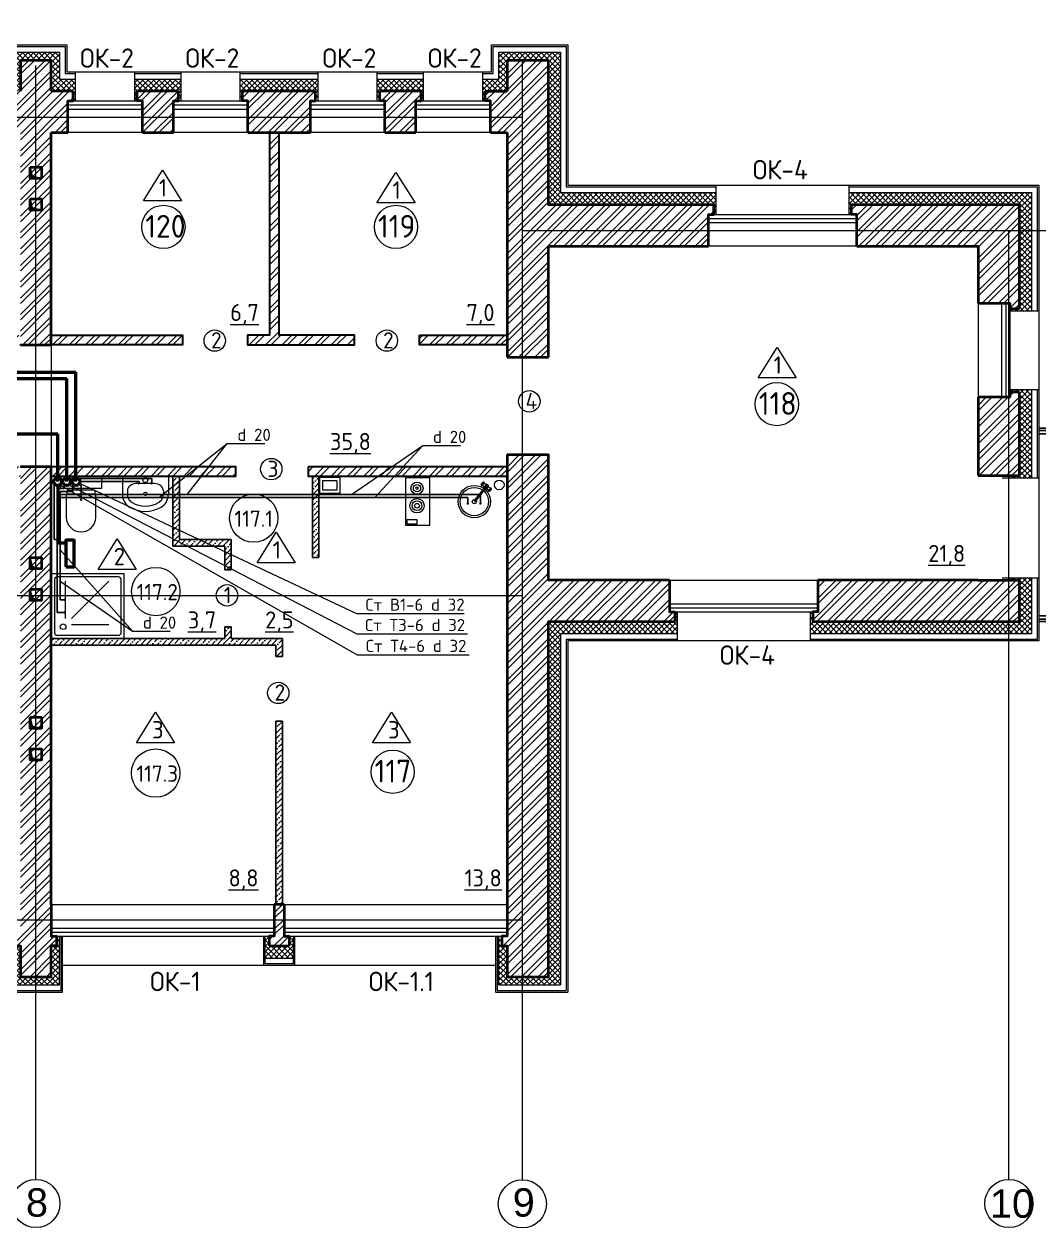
# Model space of a CAD drawing. Header units: millimetres. Extents: x -718 to 68664, y 3859 to 52864.
# Drawn here: x 49197 to 61713, y 27602 to 42447 of the extents above; entities that cross this region are included whole.
import ezdxf

# ---------------------------------------------------------------- set-up
doc = ezdxf.new("R2010")
doc.units = ezdxf.units.MM
for name, pattern in [('ACAD_ISO02W100', [15, 12, -3]), ('ACAD_ISO04W100', [30, 24, -3, 0, -3]), ('DASHED', [19.05, 12.7, -6.35])]:
    doc.linetypes.add(name, pattern=pattern)
doc.layers.add('SANTEH', color=30, linetype='Continuous')
for name, color, linetype, lineweight in [('Text', 7, 'Continuous', 15), ('ВК', 97, 'Continuous', 13), ('ГВС (Т3)', 10, 'Continuous', 50), ('ГВС (Т3)_20', 10, 'Continuous', 25), ('ГВС_циркуляция (Т4)', 6, 'Continuous', 50), ('ГВС_циркуляция (Т4)_20', 6, 'Continuous', 25), ('Ж-б_балка', 144, 'ACAD_ISO02W100', 9), ('Кирпич_перегородки_сущ', 46, 'Continuous', 25), ('Кирпич_стены', 56, 'Continuous', 40), ('Марк_пом', 250, 'Continuous', 15), ('Марка пола', 164, 'Continuous', 20), ('Марка_окна_двери', 166, 'Continuous', 13), ('Оборудование', 19, 'Continuous', 13), ('Оборудование_вент', 164, 'Continuous', 15), ('Окна', 164, 'Continuous', 15), ('Оси', 136, 'ACAD_ISO04W100', 9), ('Перегородки кирпичные новые', 26, 'Continuous', 30), ('Перегородки_новые_CКЦ', 146, 'Continuous', 25), ('Площадь_текст', 198, 'Continuous', 9), ('Терраса', 166, 'Continuous', 25), ('Утеплитель', 36, 'Continuous', 9), ('фасад_навесной', 250, 'Continuous', 15), ('ХВС (В1)', 5, 'Continuous', 50), ('ХВС (В1)_20', 5, 'Continuous', 25), ('Штрих_кирпич_план', 27, 'Continuous', 5), ('Штрих_перегородки_план_СКЦ', 116, 'Continuous', 5), ('Штрих_пл_кирп_пер_сущ', 116, 'Continuous', 5), ('Штрих_утеплитель_план', 27, 'Continuous', 5)]:
    doc.layers.add(name, color=color, linetype=linetype, lineweight=lineweight)
doc.styles.add('GOST Common_1', font='isocpeur.ttf', dxfattribs={"width": 0.95, "height": 45})
doc.styles.add('ISOCPEUR', font='isocpeur.ttf', dxfattribs={"width": 0.65})
doc.styles.get("Standard").update_dxf_attribs({"font": 'arial.ttf'})
pattern_1 = [(45, (-66363.26, 98365.5), (-101.02788, 101.02788), []), (45, (-66295.91, 98365.5), (-101.02788, 101.02788), [])]

# ---------------------------------------------------------------- blocks, each defined once
blk = doc.blocks.new('Dush')
at = {"layer": 'Оборудование'}
for p, q in [((0, -100), (-900, -100)), ((-900, -100), (-900, -900)), ((-70, -140), (-830, -140)), ((0, -900), (0, -100)), ((-860, -170), (-860, -830)), ((-726, -653), (-726, -191)), ((-653, -653), (-191, -191)), ((-40, -830), (-40, -170)), ((-653, -726), (-191, -726)), ((-830, -860), (-70, -860)), ((-900, -900), (0, -900))]:
    blk.add_line(p, q, dxfattribs=at)
blk.add_circle((-754, -754), 35, dxfattribs=at)
for centre, start, end in [((-830, -170), 90, 180), ((-70, -170), 0, 90), ((-830, -830), 180, 270), ((-70, -830), 270, 0)]:
    blk.add_arc(centre, 30, start, end, dxfattribs=at)
blk = doc.blocks.new('Basin 01_72')
for p, q in [((0, 350), (0, 172)), ((460, 350), (0, 350)), ((139, 278), (139, 278)), ((321, 278), (139, 278)), ((460, 350), (460, 172)), ((50, 207), (50, 172)), ((410, 207), (410, 172))]:
    blk.add_line(p, q)
for points in [[(139, 278), (122, 277), (105, 273), (90, 266), (76, 257), (65, 247), (57, 235), (52, 221), (50, 207)], [(410, 207), (408, 221), (403, 235), (395, 247), (384, 257), (370, 266), (355, 273), (338, 277), (321, 278)], [(0, 172), (1, 152), (5, 133), (11, 114), (20, 96), (30, 80), (43, 66), (57, 53), (73, 42)], [(50, 172), (51, 159), (53, 147), (57, 135), (63, 124), (69, 113), (77, 104), (86, 96), (97, 89)], [(363, 89), (374, 96), (383, 104), (391, 113), (397, 124), (403, 135), (407, 147), (409, 159), (410, 172)], [(387, 42), (403, 53), (417, 66), (430, 80), (440, 96), (449, 114), (455, 133), (459, 152), (460, 172)], [(73, 42), (110, 24), (149, 11), (189, 3), (230, 0), (271, 3), (311, 11), (350, 24), (387, 42)], [(97, 89), (128, 73), (161, 62), (195, 55), (230, 53), (265, 55), (299, 62), (332, 73), (363, 89)]]:
    blk.add_lwpolyline(points)
for centre, radius in [((230, 313), 25), ((230, 176), 17.5)]:
    blk.add_circle(centre, radius)

msp = doc.modelspace()

# ---------------------------------------------------------------- hatches: boundary and pattern name
at = {"true_color": 0x000000}
h = msp.add_hatch(color=18, dxfattribs=at)
h.dxf.hatch_style = 1
h.paths.add_polyline_path([(49273, 40684), (49296, 40573), (49413, 40544), (49273, 40544)])
h = msp.add_hatch(color=18, dxfattribs=at)
h.dxf.hatch_style = 1
h.paths.add_polyline_path([(49273, 40294), (49296, 40183), (49413, 40154), (49273, 40154)])
h = msp.add_hatch(color=18, dxfattribs=at)
h.dxf.hatch_style = 1
h.paths.add_polyline_path([(49273, 35870), (49296, 35759), (49413, 35730), (49273, 35730)])
h = msp.add_hatch(color=18, dxfattribs=at)
h.dxf.hatch_style = 1
h.paths.add_polyline_path([(49273, 35480), (49296, 35369), (49413, 35340), (49273, 35340)])
h = msp.add_hatch(color=18, dxfattribs=at)
h.dxf.hatch_style = 1
h.paths.add_polyline_path([(49273, 33900), (49296, 33789), (49413, 33760), (49273, 33760)])
h = msp.add_hatch(color=18, dxfattribs=at)
h.dxf.hatch_style = 1
h.paths.add_polyline_path([(49273, 33510), (49296, 33399), (49413, 33370), (49273, 33370)])
at = {"layer": 'Штрих_кирпич_план'}
h = msp.add_hatch(dxfattribs=at)
h.set_pattern_fill('ANSI32', color=256, scale=15)
h.set_pattern_definition([(45, (31448.45, 40962.52), (-101.0279, 101.0279), []), (45, (31515.8, 40962.52), (-101.0279, 101.0279), [])])
h.paths.add_polyline_path([(31533, 41110), (31343, 41110), (31343, 40740), (31533, 40740)], flags=17)
h.paths.add_polyline_path([(31343, 41110), (31153, 41110), (31153, 40740), (31343, 40740)], flags=17)
h.paths.add_polyline_path([(40403, 31590), (40283, 31590), (40283, 31200), (40218, 31200), (40218, 31080), (40468, 31080), (40468, 31200), (40403, 31200)])
h.paths.add_polyline_path([(16413, 47010), (16163, 47010), (16163, 41490), (16413, 41490)])
h.paths.add_polyline_path([(22033, 47520), (20093, 47520), (20093, 47400), (20158, 47400), (20158, 47010), (21523, 47010), (21523, 46750), (22033, 46750)])
h.paths.add_polyline_path([(19258, 47400), (19323, 47400), (19323, 47520), (18813, 47520), (18813, 47400), (18878, 47400), (18878, 47010), (19258, 47010)])
h.paths.add_polyline_path([(17958, 47400), (18023, 47400), (18023, 47520), (17513, 47520), (17513, 47400), (17578, 47400), (17578, 47010), (17958, 47010)])
h.paths.add_polyline_path([(16658, 47400), (16723, 47400), (16723, 47520), (16083, 47520), (16083, 47400), (16148, 47400), (16148, 47010), (16658, 47010)])
h.paths.add_polyline_path([(15358, 47400), (15423, 47400), (15423, 47520), (14913, 47520), (14913, 47400), (14978, 47400), (14978, 47010), (15358, 47010)])
h.paths.add_polyline_path([(13723, 47010), (13723, 47520), (14253, 47520), (14253, 47400), (14188, 47400), (14188, 47010)])
h.paths.add_polyline_path([(12823, 47520), (10363, 47520), (10363, 45840), (10483, 45840), (10483, 45905), (10873, 45905), (10873, 47010), (12823, 47010)])
h.paths.add_polyline_path([(10873, 44725), (10483, 44725), (10483, 44790), (10363, 44790), (10363, 44410), (10483, 44410), (10483, 44475), (10873, 44475)])
h.paths.add_polyline_path([(10873, 43295), (10483, 43295), (10483, 43360), (10363, 43360), (10363, 42980), (10483, 42980), (10483, 43045), (10873, 43045)])
h.paths.add_polyline_path([(22768, 35910), (22033, 35910), (22033, 39560), (21653, 39560), (21653, 35655), (21653, 35080), (22033, 35080), (22033, 35400), (22768, 35400)])
h.paths.add_polyline_path([(22358, 41500), (22423, 41500), (22423, 41620), (22033, 41620), (22033, 44030), (21913, 44030), (21913, 43965), (21523, 43965), (21523, 41490), (15533, 41490), (15533, 41110), (21653, 41110), (21653, 40860), (22033, 40860), (22033, 41110), (22358, 41110)])
h.paths.add_polyline_path([(22033, 45460), (21523, 45460), (21523, 44885), (21913, 44885), (21913, 44820), (22033, 44820)])
h.paths.add_polyline_path([(23658, 41500), (23723, 41500), (23723, 41620), (23213, 41620), (23213, 41500), (23278, 41500), (23278, 41110), (23658, 41110)])
h.paths.add_polyline_path([(25738, 41500), (25803, 41500), (25803, 41620), (25533, 41620), (25023, 41620), (24513, 41620), (24513, 41500), (24578, 41500), (24578, 41110), (25023, 41110), (25023, 40860), (25533, 40860), (25533, 41110), (25738, 41110)])
h.paths.add_polyline_path([(27038, 41500), (27103, 41500), (27103, 41620), (26593, 41620), (26593, 41500), (26658, 41500), (26658, 41110), (27038, 41110)])
h.paths.add_polyline_path([(28728, 41500), (28793, 41500), (28793, 41620), (27893, 41620), (27893, 41500), (27958, 41500), (27958, 41110), (28728, 41110)])
h.paths.add_polyline_path([(30028, 41500), (30093, 41500), (30093, 41620), (29583, 41620), (29583, 41500), (29648, 41500), (29648, 41110), (30028, 41110)])
h.paths.add_polyline_path([(31738, 41500), (31803, 41500), (31803, 41620), (31533, 41620), (31533, 42000), (31153, 42000), (31153, 41620), (30883, 41620), (30883, 41500), (30948, 41500), (30948, 41110), (31738, 41110)])
h.paths.add_polyline_path([(33038, 41500), (33103, 41500), (33103, 41620), (32593, 41620), (32593, 41500), (32658, 41500), (32658, 41110), (33038, 41110)], flags=17)
h.paths.add_polyline_path([(35863, 41620), (33763, 41620), (33763, 41500), (33828, 41500), (33828, 41110), (35863, 41110)], flags=17)
h.paths.add_polyline_path([(37738, 41500), (37803, 41500), (37803, 41620), (37533, 41620), (37533, 42000), (37153, 42000), (37153, 41620), (36893, 41620), (36893, 41110), (37153, 41110), (37158, 39000), (31538, 39000), (31533, 39240), (31153, 39240), (31153, 38370), (31533, 38370), (31533, 38490), (37533, 38490), (37533, 41110), (37738, 41110)])
h.paths.add_polyline_path([(39038, 41500), (39103, 41500), (39103, 41620), (38593, 41620), (38593, 41500), (38658, 41500), (38658, 41110), (39038, 41110)])
h.paths.add_polyline_path([(40728, 41500), (40793, 41500), (40793, 41620), (39893, 41620), (39893, 41500), (39958, 41500), (39958, 41110), (40728, 41110)])
h.paths.add_polyline_path([(42028, 41500), (42093, 41500), (42093, 41620), (41583, 41620), (41583, 41500), (41648, 41500), (41648, 41110), (42028, 41110)])
h.paths.add_polyline_path([(43738, 41500), (43803, 41500), (43803, 41620), (43533, 41620), (43533, 42000), (43153, 42000), (43153, 41620), (42883, 41620), (42883, 41500), (42948, 41500), (42948, 41110), (43153, 41110), (43153, 38490), (43533, 38490), (43533, 41110), (43738, 41110)])
h.paths.add_polyline_path([(45038, 41500), (45103, 41500), (45103, 41620), (44593, 41620), (44593, 41500), (44658, 41500), (44658, 41110), (45038, 41110)])
h.paths.add_polyline_path([(46728, 41500), (46793, 41500), (46793, 41620), (45893, 41620), (45893, 41500), (45958, 41500), (45958, 41110), (46728, 41110)])
h.paths.add_polyline_path([(48028, 41500), (48093, 41500), (48093, 41620), (47583, 41620), (47583, 41500), (47648, 41500), (47648, 41110), (48028, 41110)])
h.paths.add_polyline_path([(49738, 41500), (49803, 41500), (49803, 41620), (49533, 41620), (49533, 42000), (49153, 42000), (49153, 41620), (48883, 41620), (48883, 41500), (48948, 41500), (48948, 41110), (49153, 41110), (49153, 38490), (49533, 38490), (49533, 38610), (49533, 41110), (49738, 41110)])
h.paths.add_polyline_path([(51038, 41500), (51103, 41500), (51103, 41620), (50593, 41620), (50593, 41500), (50658, 41500), (50658, 41110), (51038, 41110)])
h.paths.add_polyline_path([(52728, 41500), (52793, 41500), (52793, 41620), (51893, 41620), (51893, 41500), (51958, 41500), (51958, 41110), (52728, 41110)])
h.paths.add_polyline_path([(54028, 41500), (54093, 41500), (54093, 41620), (53583, 41620), (53583, 41500), (53648, 41500), (53648, 41110), (54028, 41110)])
h.paths.add_polyline_path([(55663, 42000), (55153, 42000), (55153, 41620), (54883, 41620), (54883, 41500), (54948, 41500), (54948, 41110), (55153, 41110), (55153, 38340), (55663, 38340), (55663, 39710), (57638, 39710), (57638, 40100), (57703, 40100), (57703, 40220), (55663, 40220)])
h.paths.add_polyline_path([(61473, 40220), (59403, 40220), (59403, 40100), (59468, 40100), (59468, 39710), (60963, 39710), (60963, 39005), (61353, 39005), (61353, 38940), (61473, 38940)])
h.paths.add_polyline_path([(61473, 37910), (61353, 37910), (61353, 37845), (60963, 37845), (60963, 36880), (61473, 36880)])
h.paths.add_polyline_path([(61473, 35590), (60963, 35590), (58988, 35590), (58988, 35200), (58923, 35200), (58923, 35080), (58988, 35080), (61473, 35080)])
h.paths.add_polyline_path([(57158, 35590), (55663, 35590), (55663, 37140), (55153, 37140), (55153, 31590), (55153, 31200), (55088, 31200), (55088, 31080), (55153, 31080), (55153, 30700), (55663, 30700), (55663, 31080), (55663, 35080), (57223, 35080), (57223, 35200), (57158, 35200)])
h.paths.add_polyline_path([(52468, 31200), (52403, 31200), (52403, 31590), (52283, 31590), (52283, 31200), (52218, 31200), (52218, 31080), (52468, 31080)])
h.paths.add_polyline_path([(49533, 31590), (49533, 36990), (49153, 36990), (49153, 31590), (49153, 31200), (49088, 31200), (49088, 31080), (49153, 31080), (49153, 30700), (49533, 30700), (49533, 31080), (49598, 31080), (49598, 31200), (49533, 31200)])
h.paths.add_polyline_path([(46468, 31200), (46403, 31200), (46403, 31590), (46283, 31590), (46283, 31200), (46218, 31200), (46218, 31080), (46468, 31080)])
h.paths.add_polyline_path([(43598, 31200), (43533, 31200), (43533, 31590), (43533, 36990), (43153, 36990), (43153, 31590), (43153, 31200), (43088, 31200), (43088, 31080), (43153, 31080), (43153, 30700), (43533, 30700), (43533, 31080), (43598, 31080)])
h.paths.add_polyline_path([(37533, 31590), (37533, 36990), (37153, 36990), (37153, 31590), (37153, 31200), (37088, 31200), (37088, 31080), (37153, 31080), (37153, 30700), (37533, 30700), (37533, 31080), (37598, 31080), (37598, 31200), (37533, 31200)])
h.paths.add_polyline_path([(34403, 31590), (34283, 31590), (34283, 31200), (34218, 31200), (34218, 31080), (34468, 31080), (34468, 31200), (34403, 31200)])
h.paths.add_polyline_path([(31533, 31590), (31533, 36400), (31153, 36400), (31153, 31590), (31153, 31200), (31088, 31200), (31088, 31080), (31153, 31080), (31153, 30700), (31533, 30700), (31533, 31080), (31598, 31080), (31598, 31200), (31533, 31200)])
h.paths.add_polyline_path([(31533, 37170), (31153, 37170), (31153, 36400), (31533, 36400)])
h.paths.add_polyline_path([(28403, 31590), (28283, 31590), (28283, 31200), (28218, 31200), (28218, 31080), (28468, 31080), (28468, 31200), (28403, 31200)])
h.paths.add_polyline_path([(25533, 34295), (25143, 34295), (25143, 34360), (25023, 34360), (25023, 34035), (25023, 31080), (25023, 30700), (25533, 30700), (25533, 31080), (25598, 31080), (25598, 31200), (25533, 31200), (25533, 31590)])
h.paths.add_polyline_path([(25533, 37252), (25023, 37252), (25023, 35910), (24448, 35910), (24448, 35400), (25023, 35400), (25023, 35150), (25143, 35150), (25143, 35215), (25533, 35215)])
h.paths.add_polyline_path([(25533, 39560), (25023, 39560), (25023, 38660), (25533, 38660)])
h.paths.add_polyline_path([(12666, 41110), (12666, 41490), (10873, 41490), (10873, 41865), (10483, 41865), (10483, 41930), (10363, 41930), (10363, 35080), (10363, 34635), (10873, 34635), (10873, 35080), (10873, 41110)])
at = {"layer": 'Штрих_перегородки_план_СКЦ'}
h = msp.add_hatch(dxfattribs=at)
h.set_pattern_fill('ANSI36', color=256, scale=15)
h.set_pattern_definition([(45, (-66363.263, 98365.506), (25.25697, 92.608891), [119.0625, -23.8125, 0, -23.8125])])
h.paths.add_polyline_path([(51753, 36090), (51113, 36090), (51113, 36870), (51033, 36870), (51033, 36010), (51673, 36010), (51673, 35716), (51753, 35716)])
h.paths.add_polyline_path([(52833, 36870), (52753, 36870), (52753, 35870), (52833, 35870)])
h.paths.add_polyline_path([(52383, 34870), (51753, 34870), (51753, 35016), (51673, 35016), (51673, 34870), (49533, 34870), (49533, 34790), (52303, 34790), (52303, 34650), (52383, 34650)])
h.paths.add_polyline_path([(52383, 33850), (52303, 33850), (52303, 31590), (52383, 31590)])
at = {"layer": 'Штрих_пл_кирп_пер_сущ'}
h = msp.add_hatch(dxfattribs=at)
h.set_pattern_fill('ANSI32', color=256, scale=15)
h.set_pattern_definition(pattern_1)
h.paths.add_polyline_path([(52343, 38610), (52343, 41110), (52223, 41110), (52223, 38610), (51953, 38610), (51953, 38490), (53273, 38490), (53273, 38610)])
h.paths.add_polyline_path([(55153, 38490), (55153, 38610), (54073, 38610), (54073, 38490)])
h.paths.add_polyline_path([(38813, 38490), (38813, 38610), (37533, 38610), (37533, 38490)])
h.paths.add_polyline_path([(43153, 38490), (43153, 38610), (39713, 38610), (39713, 38490)])
h.paths.add_polyline_path([(44433, 38490), (44433, 38610), (43533, 38610), (43533, 38490)])
h.paths.add_polyline_path([(48103, 38490), (48103, 38610), (45333, 38610), (45333, 38490)])
h.paths.add_polyline_path([(48903, 38610), (48903, 38490), (49153, 38490), (49153, 38610)])
h.paths.add_polyline_path([(49533, 38610), (49533, 38490), (51153, 38490), (51153, 38610)])
h.paths.add_polyline_path([(50594, 39660), (51240, 39660), (51240, 40164), (50594, 40164)], flags=9)
h.paths.add_polyline_path([(53464, 39660), (54056, 39660), (54056, 40164), (53464, 40164)], flags=9)
h = msp.add_hatch(dxfattribs=at)
h.set_pattern_fill('ANSI32', color=256, scale=15)
h.set_pattern_definition(pattern_1)
h.paths.add_polyline_path([(39433, 36990), (37533, 36990), (37533, 36870), (39383, 36870), (39433, 36870)])
h.paths.add_polyline_path([(43153, 36990), (40233, 36990), (40233, 36870), (43153, 36870)])
h.paths.add_polyline_path([(45983, 36990), (43533, 36990), (43533, 36870), (45983, 36870)])
h.paths.add_polyline_path([(49153, 36990), (46883, 36990), (46883, 36870), (49153, 36870)])
h.paths.add_polyline_path([(51803, 36990), (49533, 36990), (49533, 36870), (51803, 36870)])
h.paths.add_polyline_path([(55153, 36990), (52703, 36990), (52703, 36870), (55153, 36870)])
at = {"layer": 'Штрих_утеплитель_план'}
h = msp.add_hatch(dxfattribs=at)
h.set_pattern_fill('ANSI37', color=256, scale=15)
h.set_pattern_definition([(45, (-66363.263, 98365.506), (-33.67596, 33.67596), []), (135, (-66363.263, 98365.506), (-33.67596, -33.67596), [])])
h.paths.add_polyline_path([(54123, 41770), (53553, 41770), (53553, 41500), (53583, 41500), (53583, 41620), (54093, 41620), (54093, 41500), (54123, 41500)])
h.paths.add_polyline_path([(55813, 42100), (55053, 42100), (55053, 41770), (54853, 41770), (54853, 41500), (54883, 41500), (54883, 41620), (55153, 41620), (55153, 42000), (55663, 42000), (55663, 40220), (57703, 40220), (57703, 40100), (57733, 40100), (57733, 40370), (55813, 40370)])
h.paths.add_polyline_path([(61623, 40370), (59373, 40370), (59373, 40100), (59403, 40100), (59403, 40220), (61473, 40220), (61473, 39900), (61623, 39900)])
h.paths.add_polyline_path([(61623, 39900), (61473, 39900), (61473, 38940), (61353, 38940), (61353, 38910), (61623, 38910)])
h.paths.add_polyline_path([(61623, 37940), (61353, 37940), (61353, 37910), (61473, 37910), (61473, 36880), (61343, 36880), (61343, 36850), (61623, 36850)])
h.paths.add_polyline_path([(61623, 35620), (61343, 35620), (61343, 35590), (61473, 35590), (61473, 35080), (61343, 35080), (61343, 34930), (61623, 34930)])
h.paths.add_polyline_path([(61343, 35080), (58923, 35080), (58923, 35200), (58893, 35200), (58893, 34930), (61343, 34930)])
h.paths.add_polyline_path([(57253, 35200), (57223, 35200), (57223, 35080), (55663, 35080), (55663, 31080), (55663, 30700), (55343, 30700), (55343, 30600), (55813, 30600), (55813, 34930), (57253, 34930)])
h.paths.add_polyline_path([(55343, 30700), (55153, 30700), (55153, 31080), (55088, 31080), (55088, 31200), (55053, 31200), (55053, 30600), (55343, 30600)])
h.paths.add_polyline_path([(52518, 31200), (52468, 31200), (52468, 31080), (52218, 31080), (52218, 31200), (52168, 31200), (52168, 30930), (52518, 30930)])
h.paths.add_polyline_path([(49633, 31200), (49598, 31200), (49598, 31080), (49533, 31080), (49533, 30700), (49343, 30700), (49343, 30600), (49633, 30600)])
h.paths.add_polyline_path([(49343, 30700), (49153, 30700), (49153, 31080), (49088, 31080), (49088, 31200), (49053, 31200), (49053, 30600), (49343, 30600)])
h.paths.add_polyline_path([(46518, 31200), (46468, 31200), (46468, 31080), (46218, 31080), (46218, 31200), (46168, 31200), (46168, 30930), (46518, 30930)])
h.paths.add_polyline_path([(43633, 31200), (43598, 31200), (43598, 31080), (43533, 31080), (43533, 30700), (43343, 30700), (43343, 30600), (43633, 30600)])
h.paths.add_polyline_path([(43343, 30700), (43153, 30700), (43153, 31080), (43088, 31080), (43088, 31200), (43053, 31200), (43053, 30600), (43343, 30600)])
h.paths.add_polyline_path([(40518, 31200), (40468, 31200), (40468, 31080), (40218, 31080), (40218, 31200), (40168, 31200), (40168, 30930), (40518, 30930)])
h.paths.add_polyline_path([(37633, 31200), (37598, 31200), (37598, 31080), (37533, 31080), (37533, 30700), (37343, 30700), (37343, 30600), (37633, 30600)])
h.paths.add_polyline_path([(37343, 30700), (37153, 30700), (37153, 31080), (37088, 31080), (37088, 31200), (37053, 31200), (37053, 30600), (37343, 30600)])
h.paths.add_polyline_path([(34518, 31200), (34468, 31200), (34468, 31080), (34218, 31080), (34218, 31200), (34168, 31200), (34168, 30930), (34518, 30930)])
h.paths.add_polyline_path([(31633, 31200), (31598, 31200), (31598, 31080), (31533, 31080), (31533, 30700), (31343, 30700), (31343, 30600), (31633, 30600)])
h.paths.add_polyline_path([(31343, 30700), (31153, 30700), (31153, 31080), (31088, 31080), (31088, 31200), (31053, 31200), (31053, 30600), (31343, 30600)])
h.paths.add_polyline_path([(28518, 31200), (28468, 31200), (28468, 31080), (28218, 31080), (28218, 31200), (28168, 31200), (28168, 30930), (28518, 30930)])
h.paths.add_polyline_path([(25633, 31200), (25598, 31200), (25598, 31080), (25533, 31080), (25533, 30700), (25343, 30700), (25343, 30600), (25633, 30600)])
h.paths.add_polyline_path([(25343, 30700), (25023, 30700), (25023, 31080), (25023, 31400), (24873, 31400), (24873, 30600), (25343, 30600)])
h.paths.add_polyline_path([(25023, 34360), (25143, 34360), (25143, 34390), (24873, 34390), (24873, 31400), (25023, 31400)])
h.paths.add_polyline_path([(25023, 35400), (24448, 35400), (24418, 35400), (24418, 35250), (24873, 35250), (24873, 35120), (25143, 35120), (25143, 35150), (25023, 35150)])
h.paths.add_polyline_path([(22798, 35400), (22768, 35400), (22768, 35400), (22033, 35400), (22033, 35080), (21843, 35080), (21843, 34980), (22133, 34980), (22133, 35250), (22798, 35250)])
h.paths.add_polyline_path([(21843, 35080), (21653, 35080), (21653, 35200), (21553, 35200), (21553, 34980), (21843, 34980)])
h.paths.add_polyline_path([(19343, 35200), (19243, 35200), (19243, 35080), (18863, 35080), (18863, 35200), (18763, 35200), (18763, 34930), (19343, 34930)])
h.paths.add_polyline_path([(16263, 35080), (16073, 35080), (16073, 35200), (15973, 35200), (15973, 34930), (16263, 34930)])
h.paths.add_polyline_path([(16553, 35200), (16453, 35200), (16453, 35080), (16263, 35080), (16263, 34930), (16553, 34930)])
h.paths.add_polyline_path([(13763, 35200), (13663, 35200), (13663, 35080), (13283, 35080), (13283, 35200), (13183, 35200), (13183, 34930), (13763, 34930)])
h.paths.add_polyline_path([(10973, 35200), (10873, 35200), (10873, 35080), (10873, 34635), (10683, 34635), (10683, 34535), (10973, 34535)])
h.paths.add_polyline_path([(10363, 35080), (10363, 35400), (10213, 35400), (10213, 34535), (10683, 34535), (10683, 34635), (10363, 34635)])
h.paths.add_polyline_path([(10363, 41300), (10213, 41300), (10213, 35400), (10363, 35400)])
h.paths.add_polyline_path([(10363, 41930), (10483, 41930), (10483, 41960), (10213, 41960), (10213, 41300), (10363, 41300)])
h.paths.add_polyline_path([(10363, 43360), (10483, 43360), (10483, 43390), (10213, 43390), (10213, 42950), (10483, 42950), (10483, 42980), (10363, 42980)])
h.paths.add_polyline_path([(10363, 44790), (10483, 44790), (10483, 44820), (10213, 44820), (10213, 44380), (10483, 44380), (10483, 44410), (10363, 44410)])
h.paths.add_polyline_path([(10363, 47200), (10213, 47200), (10213, 45810), (10483, 45810), (10483, 45840), (10363, 45840)])
h.paths.add_polyline_path([(10363, 47520), (12823, 47520), (12823, 47310), (12853, 47310), (12853, 47670), (10213, 47670), (10213, 47200), (10363, 47200)])
h.paths.add_polyline_path([(14283, 47670), (13693, 47670), (13693, 47310), (13723, 47310), (13723, 47520), (14253, 47520), (14253, 47400), (14283, 47400)])
h.paths.add_polyline_path([(15453, 47670), (14883, 47670), (14883, 47400), (14913, 47400), (14913, 47520), (15423, 47520), (15423, 47400), (15453, 47400)])
h.paths.add_polyline_path([(16753, 47670), (16053, 47670), (16053, 47400), (16083, 47400), (16083, 47520), (16723, 47520), (16723, 47400), (16753, 47400)])
h.paths.add_polyline_path([(18053, 47670), (17483, 47670), (17483, 47400), (17513, 47400), (17513, 47520), (18023, 47520), (18023, 47400), (18053, 47400)])
h.paths.add_polyline_path([(19353, 47670), (18783, 47670), (18783, 47400), (18813, 47400), (18813, 47520), (19323, 47520), (19323, 47400), (19353, 47400)])
h.paths.add_polyline_path([(22183, 47670), (20063, 47670), (20063, 47400), (20093, 47400), (20093, 47520), (22033, 47520), (22033, 46750), (21843, 46750), (21843, 46720), (22183, 46720)])
h.paths.add_polyline_path([(22183, 45490), (21843, 45490), (21843, 45460), (22033, 45460), (22033, 44820), (21913, 44820), (21913, 44790), (22183, 44790)])
h.paths.add_polyline_path([(22183, 44060), (21913, 44060), (21913, 44030), (22033, 44030), (22033, 41620), (22423, 41620), (22423, 41500), (22453, 41500), (22453, 41770), (22183, 41770)])
h.paths.add_polyline_path([(23753, 41770), (23183, 41770), (23183, 41500), (23213, 41500), (23213, 41620), (23723, 41620), (23723, 41500), (23753, 41500)])
h.paths.add_polyline_path([(25833, 41770), (24483, 41770), (24483, 41500), (24513, 41500), (24513, 41620), (25023, 41620), (25533, 41620), (25803, 41620), (25803, 41500), (25833, 41500)])
h.paths.add_polyline_path([(27133, 41770), (26563, 41770), (26563, 41500), (26593, 41500), (26593, 41620), (27103, 41620), (27103, 41500), (27133, 41500)])
h.paths.add_polyline_path([(28823, 41770), (27863, 41770), (27863, 41500), (27893, 41500), (27893, 41620), (28793, 41620), (28793, 41500), (28823, 41500)])
h.paths.add_polyline_path([(30123, 41770), (29553, 41770), (29553, 41500), (29583, 41500), (29583, 41620), (30093, 41620), (30093, 41500), (30123, 41500)])
h.paths.add_polyline_path([(31153, 42000), (31533, 42000), (31533, 41620), (31803, 41620), (31803, 41500), (31833, 41500), (31833, 41770), (31633, 41770), (31633, 42100), (31053, 42100), (31053, 41770), (30853, 41770), (30853, 41500), (30883, 41500), (30883, 41620), (31153, 41620)])
h.paths.add_polyline_path([(33133, 41770), (32563, 41770), (32563, 41500), (32593, 41500), (32593, 41620), (33103, 41620), (33103, 41500), (33133, 41500)])
h.paths.add_polyline_path([(35893, 41770), (33733, 41770), (33733, 41500), (33763, 41500), (33763, 41620), (35863, 41620), (35863, 41340), (35893, 41340)])
h.paths.add_polyline_path([(37153, 42000), (37533, 42000), (37533, 41620), (37803, 41620), (37803, 41500), (37833, 41500), (37833, 41770), (37633, 41770), (37633, 42100), (37053, 42100), (37053, 41770), (36863, 41770), (36863, 41340), (36879, 41340), (36893, 41340), (36893, 41620), (37153, 41620)])
h.paths.add_polyline_path([(39133, 41770), (38563, 41770), (38563, 41500), (38593, 41500), (38593, 41620), (39103, 41620), (39103, 41500), (39133, 41500)])
h.paths.add_polyline_path([(40823, 41770), (39863, 41770), (39863, 41500), (39893, 41500), (39893, 41620), (40793, 41620), (40793, 41500), (40823, 41500)])
h.paths.add_polyline_path([(42123, 41770), (41553, 41770), (41553, 41500), (41583, 41500), (41583, 41620), (42093, 41620), (42093, 41500), (42123, 41500)])
h.paths.add_polyline_path([(43153, 42000), (43533, 42000), (43533, 41620), (43803, 41620), (43803, 41500), (43833, 41500), (43833, 41770), (43633, 41770), (43633, 42100), (43053, 42100), (43053, 41770), (42853, 41770), (42853, 41500), (42883, 41500), (42883, 41620), (43153, 41620)])
h.paths.add_polyline_path([(45133, 41770), (44563, 41770), (44563, 41500), (44593, 41500), (44593, 41620), (45103, 41620), (45103, 41500), (45133, 41500)])
h.paths.add_polyline_path([(46823, 41770), (45863, 41770), (45863, 41500), (45893, 41500), (45893, 41620), (46793, 41620), (46793, 41500), (46823, 41500)])
h.paths.add_polyline_path([(48123, 41770), (47553, 41770), (47553, 41500), (47583, 41500), (47583, 41620), (48093, 41620), (48093, 41500), (48123, 41500)])
h.paths.add_polyline_path([(49153, 42000), (49533, 42000), (49533, 41620), (49803, 41620), (49803, 41500), (49833, 41500), (49833, 41770), (49633, 41770), (49633, 42100), (49053, 42100), (49053, 41770), (48853, 41770), (48853, 41500), (48883, 41500), (48883, 41620), (49153, 41620)])
h.paths.add_polyline_path([(51133, 41770), (50563, 41770), (50563, 41500), (50593, 41500), (50593, 41620), (51103, 41620), (51103, 41500), (51133, 41500)])
h.paths.add_polyline_path([(52823, 41770), (51863, 41770), (51863, 41500), (51893, 41500), (51893, 41620), (52793, 41620), (52793, 41500), (52823, 41500)])

# ---------------------------------------------------------------- linework, layer by layer
for points in [[(49273, 40684), (49296, 40573), (49413, 40544), (49273, 40544), (49273, 40684)], [(49273, 40294), (49296, 40183), (49413, 40154), (49273, 40154), (49273, 40294)], [(49273, 35870), (49296, 35759), (49413, 35730), (49273, 35730), (49273, 35870)], [(49273, 35480), (49296, 35369), (49413, 35340), (49273, 35340), (49273, 35480)], [(49273, 33900), (49296, 33789), (49413, 33760), (49273, 33760), (49273, 33900)], [(49273, 33510), (49296, 33399), (49413, 33370), (49273, 33370), (49273, 33510)]]:
    msp.add_lwpolyline(points)
at = {"layer": 'Text'}
for points in [[(50858, 36608), (51701, 37277)], [(51210, 36645), (51701, 37277)], [(51701, 37277), (52166, 37277)], [(53237, 36645), (54113, 37252)], [(53521, 36608), (54113, 37252)], [(54113, 37252), (54578, 37252)], [(49637, 36765), (53307, 34670)], [(49751, 36766), (53299, 34927)], [(49879, 36785), (53298, 35178)], [(49642, 35962), (50534, 34962)], [(49642, 35579), (50534, 34962)], [(53298, 35178), (54626, 35178)], [(50534, 34962), (50999, 34962)], [(53299, 34927), (54667, 34927)], [(53307, 34670), (54686, 34670)]]:
    msp.add_lwpolyline(points, dxfattribs=at)
at = {"layer": 'ВК'}
msp.add_circle((55057, 36765), 60, dxfattribs=at)
at = {"layer": 'ГВС (Т3)'}
for p in [(30844, 38075), (49724, 36805)]:
    msp.add_line(p, (49724, 38078), dxfattribs=at)
msp.add_circle((49724, 36805), 47.2, dxfattribs=at)
at = {"layer": 'ГВС (Т3)_20'}
for p, q in [((50771, 36844), (49748, 36845)), ((50771, 36844), (50771, 36786)), ((49604, 36720), (49604, 35192)), ((49604, 36720), (49692, 36720)), ((49692, 36720), (49692, 36770)), ((49604, 36608), (49762, 36608)), ((49604, 36608), (54670, 36608)), ((54670, 36535), (54670, 36608)), ((49699, 35192), (49604, 35192))]:
    msp.add_line(p, q, dxfattribs=at)
for centre in [(50771, 36786), (54670, 36535), (49699, 35192)]:
    msp.add_circle(centre, 6.81, dxfattribs=at)
at = {"layer": 'ГВС_циркуляция (Т4)'}
for p, q in [((30169, 37396), (49612, 37396)), ((49612, 36805), (49612, 37396)), ((49615, 36752), (49615, 36050)), ((49615, 36050), (49714, 36050))]:
    msp.add_line(p, q, dxfattribs=at)
msp.add_lwpolyline([(49714, 35754), (49813, 35754), (49813, 36084), (49714, 36084)], close=True, dxfattribs=at)
msp.add_circle((49612, 36805), 47.2, dxfattribs=at)
at = {"layer": 'ГВС_циркуляция (Т4)_20'}
for p, q in [((49567, 36791), (49567, 36091)), ((49567, 36091), (49604, 36091))]:
    msp.add_line(p, q, dxfattribs=at)
at = {"layer": 'Ж-б_балка', "ltscale": 0.1}
msp.add_line((49533, 38610), (49533, 37110), dxfattribs=at)
at = {"layer": 'Ж-б_балка', "ltscale": 15}
msp.add_line((49533, 38490), (49533, 36990), dxfattribs=at)
at = {"layer": 'Кирпич_перегородки_сущ'}
for p, q in [((52223, 41110), (52223, 38610)), ((52343, 38610), (52343, 41110)), ((49533, 38610), (51153, 38610)), ((51153, 38610), (51153, 38490)), ((51153, 38610), (51153, 38490)), ((51953, 38610), (52223, 38610)), ((51953, 38610), (51953, 38490)), ((51953, 38610), (51953, 38490)), ((52343, 38610), (53273, 38610)), ((53273, 38610), (53273, 38490)), ((53273, 38610), (53273, 38490)), ((54073, 38610), (55153, 38610)), ((54073, 38610), (54073, 38490)), ((54073, 38610), (54073, 38490)), ((49533, 38490), (51153, 38490)), ((51953, 38490), (53273, 38490)), ((54073, 38490), (55153, 38490)), ((49533, 36990), (51803, 36990)), ((51803, 36990), (51803, 36870)), ((52703, 36990), (55153, 36990)), ((52703, 36990), (52703, 36870)), ((49533, 36870), (51803, 36870)), ((52703, 36870), (55153, 36870))]:
    msp.add_line(p, q, dxfattribs=at)
at = {"layer": 'Кирпич_стены'}
for p, q in [((49803, 41620), (49533, 41620)), ((54883, 41620), (55153, 41620)), ((49533, 41110), (49738, 41110)), ((54948, 41110), (55153, 41110)), ((55153, 41110), (55153, 38340)), ((49153, 38490), (49533, 38490)), ((55153, 38340), (55663, 38340)), ((55153, 37140), (55663, 37140)), ((49153, 36990), (49533, 36990)), ((60963, 36880), (61473, 36880)), ((60963, 35590), (61473, 35590))]:
    msp.add_line(p, q, dxfattribs=at)
at = {"layer": 'Кирпич_стены', "lineweight": 15}
for p, q in [((54948, 41110), (49738, 41110)), ((59468, 39710), (57638, 39710)), ((60963, 39005), (60963, 37845)), ((57158, 35590), (58988, 35590)), ((49533, 31590), (55153, 31590))]:
    msp.add_line(p, q, dxfattribs=at)
at = {"layer": 'Кирпич_стены'}
for points in [[(49533, 41620), (49533, 42000), (49153, 42000), (49153, 41620)], [(57703, 40220), (55663, 40220), (55663, 42000), (55153, 42000), (55153, 41620)], [(49738, 41110), (49738, 41500), (49803, 41500), (49803, 41620)], [(51103, 41620), (50593, 41620)], [(50658, 41110), (50658, 41500), (50593, 41500), (50593, 41620)], [(51038, 41110), (51038, 41500), (51103, 41500), (51103, 41620)], [(52793, 41620), (51893, 41620)], [(51958, 41110), (51958, 41500), (51893, 41500), (51893, 41620)], [(52728, 41110), (52728, 41500), (52793, 41500), (52793, 41620)], [(54093, 41620), (53583, 41620)], [(53648, 41110), (53648, 41500), (53583, 41500), (53583, 41620)], [(54028, 41110), (54028, 41500), (54093, 41500), (54093, 41620)], [(54948, 41110), (54948, 41500), (54883, 41500), (54883, 41620)], [(49533, 38490), (49533, 41110)], [(50658, 41110), (51038, 41110)], [(51958, 41110), (52728, 41110)], [(53648, 41110), (54028, 41110)], [(57638, 39710), (57638, 40100), (57703, 40100), (57703, 40220)], [(61473, 38940), (61473, 40220), (59403, 40220)], [(59468, 39710), (59468, 40100), (59403, 40100), (59403, 40220)], [(55663, 38340), (55663, 39710), (57638, 39710)], [(59468, 39710), (60963, 39710), (60963, 39005)], [(60963, 39005), (61353, 39005), (61353, 38940), (61473, 38940)], [(61473, 37910), (61353, 37910), (61353, 37845), (60963, 37845)], [(61473, 36880), (61473, 37910)], [(60963, 37845), (60963, 36880)], [(55153, 37140), (55153, 31590)], [(57158, 35590), (55663, 35590), (55663, 37142)], [(49533, 31590), (49533, 36990)], [(57158, 35590), (57158, 35200), (57223, 35200), (57223, 35080)], [(58923, 35080), (61473, 35080), (61473, 35590)], [(58988, 35590), (58988, 35200), (58923, 35200), (58923, 35080), (58988, 35080)], [(60963, 35590), (58988, 35590)], [(55088, 31080), (55153, 31080), (55153, 30700), (55663, 30700), (55663, 31080), (55663, 35080), (57223, 35080)], [(49533, 31590), (49533, 31200), (49598, 31200), (49598, 31080), (49533, 31080)], [(52283, 31590), (52283, 31200), (52218, 31200), (52218, 31080)], [(52403, 31590), (52283, 31590)], [(52403, 31590), (52403, 31200), (52468, 31200), (52468, 31080)], [(55153, 31590), (55153, 31200), (55088, 31200), (55088, 31080), (55153, 31080)], [(49088, 31080), (49153, 31080), (49153, 30700), (49533, 30700), (49533, 31080), (49598, 31080)], [(52218, 31080), (52468, 31080)]]:
    msp.add_lwpolyline(points, dxfattribs=at)
for points in [[(49273, 40684), (49413, 40684), (49413, 40544), (49273, 40544)], [(49273, 40294), (49413, 40294), (49413, 40154), (49273, 40154)], [(49273, 35870), (49413, 35870), (49413, 35730), (49273, 35730)], [(49273, 35480), (49413, 35480), (49413, 35340), (49273, 35340)], [(49273, 33900), (49413, 33900), (49413, 33760), (49273, 33760)], [(49273, 33510), (49413, 33510), (49413, 33370), (49273, 33370)]]:
    msp.add_lwpolyline(points, close=True, dxfattribs=at)
at = {"layer": 'Марк_пом'}
for centre, radius in [((50915, 39946), 267), ((53784, 39946), 267), ((58481, 37761), 267), ((52029, 36355), 298), ((50822, 35450), 298), ((50820, 33211), 298), ((53743, 33227), 267)]:
    msp.add_circle(centre, radius, dxfattribs=at)
at = {"layer": 'Марка пола', "ltscale": 100}
for points in [[(50903, 40646), (51138, 40269), (50668, 40269), (50903, 40646)], [(53784, 40618), (54019, 40242), (53548, 40242), (53784, 40618)], [(58484, 38461), (58720, 38084), (58249, 38084), (58484, 38461)], [(50346, 36099), (50581, 35722), (50111, 35722), (50346, 36099)], [(52306, 36181), (52541, 35805), (52071, 35805), (52306, 36181)], [(50819, 33962), (51054, 33585), (50583, 33585), (50819, 33962)], [(53729, 33962), (53964, 33585), (53493, 33585), (53729, 33962)]]:
    msp.add_lwpolyline(points, dxfattribs=at)
at = {"layer": 'Марка_окна_двери'}
for centre in [(51549, 38544), (53671, 38544), (55428, 37795), (52246, 36959), (51700, 35403), (52332, 34199)]:
    msp.add_circle(centre, 132, dxfattribs=at)
at = {"layer": 'Оборудование', "linetype": 'Continuous'}
for p, q in [((54893, 36748), (54762, 36587)), ((54775, 36577), (54905, 36738)), ((54836, 36772), (54835, 36768)), ((54835, 36768), (54836, 36766)), ((54837, 36762), (54835, 36768)), ((54838, 36778), (54836, 36772)), ((54836, 36766), (54839, 36766)), ((54837, 36762), (54838, 36759)), ((54841, 36783), (54838, 36778)), ((54838, 36759), (54841, 36759)), ((54875, 36745), (54838, 36759)), ((54839, 36766), (54842, 36767)), ((54846, 36789), (54841, 36783)), ((54841, 36759), (54846, 36760)), ((54842, 36767), (54847, 36770)), ((54850, 36793), (54846, 36789)), ((54846, 36760), (54851, 36764)), ((54847, 36770), (54852, 36775)), ((54855, 36796), (54850, 36793)), ((54851, 36764), (54857, 36770)), ((54852, 36775), (54856, 36780)), ((54859, 36798), (54855, 36796)), ((54856, 36780), (54860, 36786)), ((54857, 36770), (54862, 36776)), ((54861, 36797), (54859, 36798)), ((54865, 36797), (54859, 36798)), ((54860, 36786), (54862, 36791)), ((54862, 36795), (54861, 36797)), ((54862, 36791), (54862, 36795)), ((54862, 36776), (54866, 36783)), ((54868, 36797), (54865, 36797)), ((54866, 36783), (54869, 36789)), ((54869, 36794), (54868, 36797)), ((54890, 36764), (54868, 36797)), ((54869, 36789), (54869, 36794)), ((54883, 36750), (54881, 36745)), ((54881, 36745), (54881, 36739)), ((54881, 36739), (54882, 36735)), ((54884, 36750), (54882, 36744)), ((54882, 36744), (54882, 36739)), ((54882, 36739), (54883, 36736)), ((54887, 36755), (54883, 36750)), ((54887, 36754), (54884, 36750)), ((54892, 36758), (54887, 36755)), ((54892, 36757), (54887, 36754)), ((54889, 36747), (54888, 36743)), ((54888, 36743), (54888, 36742)), ((54891, 36749), (54889, 36747)), ((54894, 36751), (54891, 36749)), ((54898, 36759), (54892, 36758)), ((54898, 36758), (54892, 36757)), ((54895, 36749), (54893, 36748)), ((54898, 36752), (54894, 36751)), ((54898, 36750), (54895, 36749)), ((54895, 36726), (54898, 36726)), ((54895, 36725), (54898, 36725)), ((54903, 36758), (54898, 36759)), ((54903, 36757), (54898, 36758)), ((54901, 36751), (54898, 36752)), ((54900, 36749), (54898, 36750)), ((54898, 36726), (54904, 36727)), ((54898, 36725), (54904, 36726)), ((54903, 36748), (54900, 36749)), ((54900, 36732), (54901, 36733)), ((54904, 36750), (54901, 36751)), ((54901, 36733), (54904, 36734)), ((54909, 36755), (54903, 36758)), ((54908, 36754), (54903, 36757)), ((54905, 36746), (54903, 36748)), ((54906, 36747), (54904, 36750)), ((54904, 36734), (54907, 36737)), ((54904, 36727), (54908, 36730)), ((54904, 36726), (54909, 36729)), ((54906, 36743), (54905, 36746)), ((54905, 36738), (54906, 36741)), ((54908, 36744), (54906, 36747)), ((54906, 36741), (54906, 36743)), ((54906, 36720), (54928, 36687)), ((54907, 36737), (54908, 36740)), ((54912, 36750), (54908, 36754)), ((54908, 36740), (54908, 36744)), ((54908, 36730), (54912, 36734)), ((54912, 36751), (54909, 36755)), ((54909, 36729), (54913, 36734)), ((54915, 36745), (54912, 36751)), ((54914, 36745), (54912, 36750)), ((54912, 36734), (54914, 36739)), ((54913, 36734), (54915, 36739)), ((54914, 36739), (54914, 36745)), ((54915, 36739), (54915, 36745)), ((54921, 36739), (54958, 36724)), ((54927, 36695), (54926, 36690)), ((54926, 36690), (54928, 36687)), ((54930, 36701), (54927, 36695)), ((54928, 36687), (54931, 36686)), ((54934, 36708), (54930, 36701)), ((54931, 36686), (54937, 36686)), ((54934, 36693), (54933, 36689)), ((54933, 36689), (54934, 36687)), ((54939, 36714), (54934, 36708)), ((54936, 36698), (54934, 36693)), ((54934, 36687), (54937, 36686)), ((54940, 36704), (54936, 36698)), ((54937, 36686), (54941, 36687)), ((54945, 36720), (54939, 36714)), ((54944, 36709), (54940, 36704)), ((54941, 36687), (54945, 36691)), ((54949, 36714), (54944, 36709)), ((54950, 36723), (54945, 36720)), ((54945, 36691), (54950, 36695)), ((54953, 36717), (54949, 36714)), ((54955, 36725), (54950, 36723)), ((54950, 36695), (54954, 36701)), ((54957, 36718), (54953, 36717)), ((54954, 36701), (54958, 36706)), ((54958, 36724), (54955, 36725)), ((54960, 36718), (54957, 36718)), ((54959, 36721), (54958, 36724)), ((54958, 36706), (54960, 36711)), ((54959, 36721), (54961, 36715)), ((54961, 36715), (54960, 36718)), ((54960, 36711), (54961, 36715)), ((54753, 36578), (54752, 36575)), ((54752, 36575), (54752, 36571)), ((54752, 36571), (54753, 36568)), ((54754, 36582), (54753, 36578)), ((54753, 36578), (54754, 36582)), ((54753, 36578), (54753, 36574)), ((54753, 36574), (54755, 36571)), ((54753, 36568), (54755, 36566)), ((54757, 36584), (54754, 36582)), ((54755, 36571), (54757, 36568)), ((54755, 36566), (54758, 36564)), ((54760, 36586), (54757, 36584)), ((54757, 36568), (54761, 36566)), ((54758, 36564), (54762, 36563)), ((54762, 36587), (54760, 36586)), ((54761, 36566), (54764, 36565)), ((54762, 36563), (54765, 36564)), ((54764, 36565), (54768, 36566)), ((54765, 36564), (54768, 36566)), ((54768, 36566), (54771, 36568)), ((54768, 36566), (54771, 36568)), ((54771, 36568), (54774, 36571)), ((54774, 36571), (54775, 36574)), ((54775, 36574), (54775, 36577))]:
    msp.add_line(p, q, dxfattribs=at)
at = {"layer": 'Оборудование'}
for points in [[(50150, 36870), (50150, 36720), (49650, 36720), (49650, 36870)], [(50150, 36870), (50150, 36720), (49650, 36720), (49650, 36870)], [(54200, 36270), (54200, 36853), (53900, 36853), (53900, 36270)], [(54044, 36335), (53916, 36335), (53916, 36285), (54044, 36285)]]:
    msp.add_lwpolyline(points, close=True, dxfattribs=at)
msp.add_lwpolyline([(50084, 36364), (50084, 36364), (50084, 36640, 0.414214), (50074, 36650), (50074, 36688, 0.414214), (50064, 36698), (49736, 36698, 0.414214), (49726, 36688), (49726, 36650, 0.414214), (49716, 36640), (49716, 36364, 0.965307)], format="xyb", close=True, dxfattribs=at)
msp.add_lwpolyline([(50074, 36650), (49726, 36650)], dxfattribs=at)
for centre, radius in [((54043, 36725), 75), ((54043, 36725), 45), ((54043, 36725), 15), ((54043, 36508), 89), ((54043, 36508), 59), ((54043, 36508), 29)]:
    msp.add_circle(centre, radius, dxfattribs=at)
at = {"layer": 'Оборудование', "linetype": 'Continuous'}
for radius in [200, 175, 25]:
    msp.add_circle((54750, 36559), radius, dxfattribs=at)
for start, end in [(169.0488, 215.847), (349.0488, 113.0958), (246.2976, 293.0958)]:
    msp.add_arc((54898, 36742), 30, start, end, dxfattribs=at)
at = {"layer": 'Оборудование_вент', "color": 175, "linetype": 'DASHED', "lineweight": 9, "ltscale": 0.06, "true_color": 0x4554a5}
for points in [[(52843, 36860), (53093, 36860), (53093, 36660), (52843, 36660)], [(52883, 36820), (53053, 36820), (53053, 36700), (52883, 36700)]]:
    msp.add_lwpolyline(points, close=True, dxfattribs=at)
at = {"layer": 'Окна'}
for p, q in [((49738, 41450), (50658, 41450)), ((49803, 41500), (50593, 41500)), ((51038, 41450), (51958, 41450)), ((51103, 41500), (51893, 41500)), ((52728, 41450), (53648, 41450)), ((52793, 41500), (53583, 41500)), ((54028, 41450), (54948, 41450)), ((54093, 41500), (54883, 41500)), ((49738, 41400), (50658, 41400)), ((51038, 41400), (51958, 41400)), ((52728, 41400), (53648, 41400)), ((54028, 41400), (54948, 41400)), ((57703, 40100), (59403, 40100)), ((57638, 40050), (59468, 40050)), ((57638, 40000), (59468, 40000)), ((61253, 39005), (61253, 37845)), ((61303, 39005), (61303, 37845)), ((61353, 38940), (61353, 37910)), ((57158, 35300), (58988, 35300)), ((57158, 35250), (58988, 35250)), ((57158, 35200), (58923, 35200)), ((49533, 31300), (52283, 31300)), ((49533, 31250), (52283, 31250)), ((49598, 31200), (52218, 31200)), ((52403, 31300), (55153, 31300)), ((52403, 31250), (55153, 31250)), ((52468, 31200), (55088, 31200))]:
    msp.add_line(p, q, dxfattribs=at)
at = {"layer": 'Оси', "ltscale": 0.3}
for p, q in [((49343, 28200), (49343, 41935)), ((55343, 28200), (55343, 41990)), ((4164, 41300), (55343, 41300)), ((55343, 39900), (63373, 39900)), ((61343, 28200), (61343, 39900)), ((4164, 35400), (55343, 35400)), ((4164, 31400), (55343, 31400))]:
    msp.add_line(p, q, dxfattribs=at)
at = {"layer": 'Оси', "linetype": 'Continuous'}
for p, q in [((49343, 28200), (49343, 28700)), ((55343, 28196), (55343, 28700)), ((61343, 28200), (61343, 28700))]:
    msp.add_line(p, q, dxfattribs=at)
for centre in [(49343, 27903), (55343, 27899), (61343, 27903)]:
    msp.add_circle(centre, 297, dxfattribs=at)
at = {"layer": 'Перегородки кирпичные новые'}
msp.add_lwpolyline([(52343, 41110), (52223, 41110), (52223, 38610), (51953, 38610), (51953, 38490), (53273, 38490), (53273, 38610), (52343, 38610), (52343, 41110)], dxfattribs=at)
for points in [[(49533, 38610), (51153, 38610), (51153, 38490), (49533, 38490)], [(54073, 38610), (55153, 38610), (55153, 38490), (54073, 38490)], [(49533, 36990), (51803, 36990), (51803, 36870), (49533, 36870)], [(52703, 36990), (55153, 36990), (55153, 36870), (52703, 36870)]]:
    msp.add_lwpolyline(points, close=True, dxfattribs=at)
at = {"layer": 'Перегородки_новые_CКЦ'}
for p, q in [((51033, 36870), (51033, 36010)), ((51113, 36870), (51113, 36090)), ((52753, 36870), (52753, 35870)), ((52833, 36870), (52833, 35870)), ((51113, 36090), (51753, 36090)), ((51753, 36090), (51753, 35716)), ((51753, 36090), (51753, 35716)), ((51033, 36010), (51673, 36010)), ((51673, 36010), (51673, 35716)), ((52753, 35870), (52833, 35870)), ((51673, 35716), (51753, 35716)), ((51673, 35016), (51753, 35016)), ((51673, 35016), (51673, 34870)), ((51753, 35016), (51753, 34870)), ((51753, 35016), (51753, 34870)), ((51673, 34870), (49533, 34870)), ((52303, 34790), (49533, 34790)), ((52383, 34870), (51753, 34870)), ((52303, 34650), (52303, 34790)), ((52383, 34650), (52383, 34870)), ((52303, 34650), (52383, 34650)), ((52303, 34650), (52383, 34650)), ((52303, 31590), (52303, 33850)), ((52303, 33850), (52383, 33850)), ((52303, 33850), (52383, 33850)), ((52383, 31590), (52383, 33850))]:
    msp.add_line(p, q, dxfattribs=at)
at = {"layer": 'Терраса'}
for p, q in [((61713, 37466), (64473, 37466)), ((61713, 37436), (64473, 37436)), ((61713, 37396), (64473, 37396)), ((64473, 35150), (61713, 35150)), ((64473, 35110), (61713, 35110)), ((64473, 35080), (61713, 35080))]:
    msp.add_line(p, q, dxfattribs=at)
at = {"layer": 'Утеплитель'}
for p, q in [((49053, 42100), (49633, 42100)), ((49633, 42100), (49633, 41770)), ((55053, 41770), (55053, 42100)), ((55053, 42100), (55813, 42100)), ((55813, 42100), (55813, 40370)), ((49633, 41770), (49833, 41770)), ((50563, 41770), (51133, 41770)), ((51863, 41770), (52823, 41770)), ((53553, 41770), (54123, 41770)), ((54853, 41770), (55053, 41770)), ((55813, 40370), (57733, 40370)), ((59373, 40370), (61623, 40370)), ((61623, 40370), (61623, 38910)), ((61623, 37940), (61623, 36850)), ((61623, 35620), (61623, 34930)), ((57253, 34930), (55813, 34930)), ((55813, 34930), (55813, 30600)), ((61623, 34930), (58893, 34930)), ((49633, 30600), (49633, 31200)), ((55053, 30600), (55053, 31200)), ((52168, 30930), (52518, 30930)), ((49053, 30600), (49633, 30600)), ((55053, 30600), (55813, 30600))]:
    msp.add_line(p, q, dxfattribs=at)
at = {"layer": 'фасад_навесной'}
for p, q in [((48963, 42190), (49723, 42190)), ((48983, 42170), (49703, 42170)), ((49703, 42170), (49703, 41840)), ((49723, 42190), (49723, 41860)), ((54963, 41860), (54963, 42190)), ((54963, 42190), (55903, 42190)), ((54983, 41840), (54983, 42170)), ((54983, 42170), (55883, 42170)), ((55883, 42170), (55883, 40440)), ((55903, 42190), (55903, 40460)), ((49703, 41840), (49833, 41840)), ((49723, 41860), (54963, 41860)), ((49833, 41500), (49833, 41860)), ((50563, 41500), (50563, 41860)), ((50563, 41840), (51133, 41840)), ((51133, 41500), (51133, 41860)), ((51863, 41500), (51863, 41860)), ((51863, 41840), (52823, 41840)), ((52823, 41500), (52823, 41860)), ((53553, 41500), (53553, 41860)), ((53553, 41840), (54123, 41840)), ((54123, 41500), (54123, 41860)), ((54853, 41500), (54853, 41860)), ((54853, 41840), (54983, 41840)), ((55883, 40440), (57733, 40440)), ((55903, 40460), (61713, 40460)), ((57733, 40100), (57733, 40460)), ((59373, 40100), (59373, 40460)), ((59373, 40440), (61693, 40440)), ((61693, 40440), (61693, 38910)), ((61713, 40460), (61713, 34840)), ((61353, 38910), (61713, 38910)), ((61353, 37940), (61713, 37940)), ((61693, 37940), (61693, 36850)), ((61258, 36850), (61713, 36850)), ((61258, 35620), (61713, 35620)), ((61693, 35620), (61693, 34860)), ((57253, 35200), (57253, 34840)), ((58893, 35200), (58893, 34840)), ((57253, 34860), (55883, 34860)), ((55883, 34860), (55883, 30530)), ((61713, 34840), (55903, 34840)), ((55903, 34840), (55903, 30510)), ((61693, 34860), (58893, 34860)), ((49653, 30530), (49653, 31200)), ((49673, 30510), (49673, 31200)), ((52148, 31200), (52148, 30840)), ((52168, 31200), (52168, 30860)), ((52518, 30860), (52518, 31200)), ((52538, 30840), (52538, 31200)), ((55013, 31200), (55013, 30510)), ((55033, 31200), (55033, 30530)), ((55013, 30840), (49673, 30840)), ((52518, 30860), (52168, 30860)), ((49013, 30510), (49673, 30510)), ((49033, 30530), (49653, 30530)), ((55013, 30510), (55903, 30510)), ((55033, 30530), (55883, 30530))]:
    msp.add_line(p, q, dxfattribs=at)
at = {"layer": 'ХВС (В1)'}
for p in [(30918, 38151), (49836, 36805)]:
    msp.add_line(p, (49836, 38154), dxfattribs=at)
msp.add_circle((49836, 36805), 47.2, dxfattribs=at)
at = {"layer": 'ХВС (В1)_20'}
for p, q in [((49642, 36682), (49800, 36682)), ((49642, 36682), (49642, 35348)), ((49800, 36774), (49800, 36682)), ((49900, 36765), (49862, 36765)), ((50615, 36806), (49883, 36805)), ((49900, 36583), (49900, 36765)), ((50615, 36786), (50615, 36807)), ((54825, 36645), (49642, 36645)), ((54825, 36645), (54825, 36535)), ((49642, 35348), (49699, 35348))]:
    msp.add_line(p, q, dxfattribs=at)
for centre in [(50615, 36786), (49900, 36583), (54825, 36535), (49699, 35348)]:
    msp.add_circle(centre, 6.81, dxfattribs=at)

# ---------------------------------------------------------------- block references
at = {"layer": 'SANTEH'}
msp.add_blockref('Dush', (50433, 35770), dxfattribs=at)
at = {"layer": 'Оборудование', "xscale": 1.234163244967839, "yscale": 1.234163244967839, "zscale": 1.234163244967839}
msp.add_blockref('Basin 01_72', (50409, 36438), dxfattribs=at)

# ---------------------------------------------------------------- texts
at = {"layer": 'Text', "style": 'ISOCPEUR'}
for s, p in [('d 20', (51828, 37307)), ('d 20', (54240, 37282)), ('Ст В1-6 d 32', (53408, 35212)), ('d 20', (50662, 34992)), ('Ст Т3-6 d 32', (53403, 34961)), ('Ст Т4-6 d 32', (53412, 34704))]:
    msp.add_text(s, height=150, dxfattribs=at).set_placement(p)
at = {"layer": 'Марк_пом', "width": 515.57, "attachment_point": 1, "style": 'GOST Common_1'}
for s, insert, char_height in [('120', (50691, 40094), 280), ('119', (53561, 40094), 280), ('118', (58258, 37909), 280), ('117.1', (51792, 36448), 200), ('117.2', (50585, 35543), 200), ('117.3', (50583, 33304), 200), ('117', (53520, 33375), 280)]:
    msp.add_mtext(s, dxfattribs=dict(at, insert=insert, char_height=char_height))
at = {"layer": 'Марка пола', "linetype": 'Continuous', "char_height": 214, "width": 224.9, "attachment_point": 1, "style": 'GOST Common_1'}
for s, insert in [('1', (50860, 40536)), ('1', (53741, 40508)), ('1', (58441, 38350)), ('2', (50303, 35988)), ('1', (52263, 36071)), ('3', (50776, 33852)), ('3', (53686, 33852))]:
    msp.add_mtext(s, dxfattribs=dict(at, insert=insert))
at = {"layer": 'Марка_окна_двери', "attachment_point": 1, "style": 'GOST Common_1'}
for s, insert, char_height, width in [('ОК-2', (49887, 42148), 240, 889.38), ('ОК-2', (51187, 42148), 240, 889.38), ('ОК-2', (52877, 42148), 240, 889.38), ('ОК-2', (54177, 42148), 240, 889.38), ('ОК-4', (58184, 40772), 240, 889.38), ('2', (51504, 38648), 200, 389.04), ('2', (53625, 38648), 200, 389.04), ('4', (55382, 37900), 200, 203.38), ('3', (52200, 37063), 200, 203.38), ('1', (51659, 35507), 200, 389.04), ('ОК-4', (57778, 34786), 240, 889.38), ('2', (52287, 34304), 200, 389.04), ('ОК-1', (50752, 30761), 240, 889.38), ('ОК-1.1', (53448, 30761), 240, 889.38)]:
    msp.add_mtext(s, dxfattribs=dict(at, insert=insert, char_height=char_height, width=width))
at = {"layer": 'Оси', "char_height": 350, "width": 284.81, "attachment_point": 1}
for s, insert in [('{\\fArial|b0|i0|c0;8}', (49220, 28091)), ('{\\fArial|b0|i0|c0;9}', (55224, 28091)), ('{\\fArial|b0|i0|c0;10}', (61109, 28077))]:
    msp.add_mtext(s, dxfattribs=dict(at, insert=insert))
at = {"layer": 'Площадь_текст', "char_height": 210, "width": 515.57, "attachment_point": 1, "style": 'GOST Common_1'}
for s, insert in [('{\\L6,7}', (51740, 38996)), ('{\\L7,0}', (54654, 38996)), ('{\\L35,8}', (52970, 37405)), ('{\\L21,8}', (60349, 36025)), ('{\\L3,7}', (51218, 35204)), ('{\\L2,5}', (52171, 35204)), ('{\\L8,8}', (51719, 32023)), ('{\\L13,8}', (54629, 32023))]:
    msp.add_mtext(s, dxfattribs=dict(at, insert=insert))

doc.saveas('drawing.dxf')
